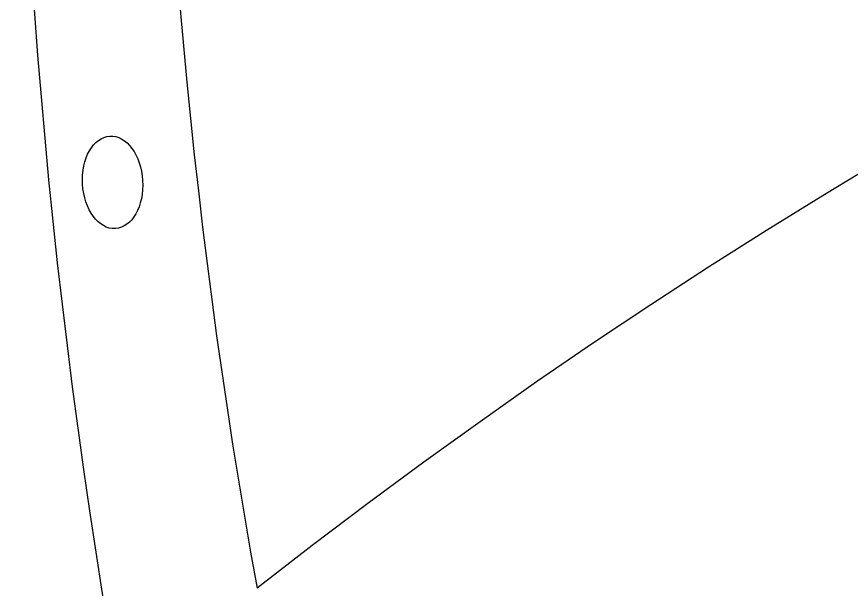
# Model space of a CAD drawing. Extents: x 398 to 508, y 628 to 778.
# Drawn here: x 424.415 to 428.916, y 682.974 to 686.064 of the extents above; entities that cross this region are included whole.
import ezdxf

# ---------------------------------------------------------------- set-up
doc = ezdxf.new("R2010")
doc.units = 0
doc.header["$MEASUREMENT"] = 0
doc.layers.add('1', color=4, linetype='Continuous')

# ---------------------------------------------------------------- blocks, each defined once
blk = doc.blocks.new('2013GLEAM')
at = {"layer": '1', "color": 3, "linetype": 'Continuous'}
for centre, radius, start, end in [((62.4654, 45.2491), 36.1279, 168.12972, 190.95784), ((47.1826, 14.5805), 31.6878, 44.69289, 128.09165), ((47.1712, 14.7018), 28.6822, 45.42759, 127.71019)]:
    blk.add_arc(centre, radius, start, end, dxfattribs=at)
at = {"layer": '1', "color": 2, "linetype": 'Continuous'}
blk.add_arc((60.2341, 45.4282), 33.1315, 168.5048, 190.27305, dxfattribs=at)
at = {"layer": '1', "color": 2}
blk.add_ellipse((26.8548, 41.7096), major_axis=(-0.0149, 0.2496), ratio=0.649149, dxfattribs=at)

msp = doc.modelspace()

# ---------------------------------------------------------------- block references
at = {"layer": '1'}
msp.add_blockref('2013GLEAM', (398.077, 643.4604), dxfattribs=at)

doc.saveas('drawing.dxf')
